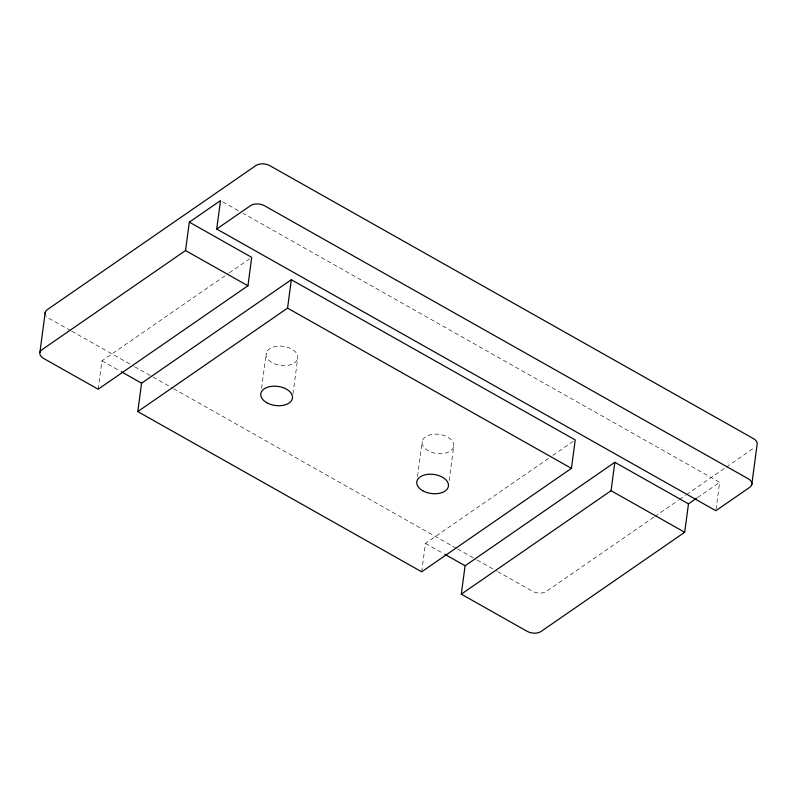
<?xml version="1.0" encoding="UTF-8"?>
<svg xmlns="http://www.w3.org/2000/svg" width="797" height="797" viewBox="0 0 797 797"><rect width="100%" height="100%" fill="white"/><g stroke="black" fill="none" stroke-linecap="round" stroke-linejoin="round"><path stroke-width="0.6" stroke-dasharray="3.98 2.99" d="M98.161 389.215L101.956 360.812L228.281 273.54M261.546 388.378L266.248 353.161M292.987 393.798L297.68 358.57A15.97 9.634 7.6 0 0 276.071 346.376A15.97 9.634 7.6 0 0 272.146 362.645A15.97 9.634 7.6 0 0 297.68 358.57M417.538 476.417L422.231 441.189M421.673 571.808L425.468 543.395L548.744 458.245M449.129 480.611L453.672 446.609A15.97 9.634 7.6 0 0 432.054 434.405A15.97 9.634 7.6 0 0 428.128 450.684A15.97 9.634 7.6 0 0 453.672 446.609M716.025 509.542L719.651 482.315L243.234 213.437M229.297 272.843L249.68 258.766M552.819 455.426L573.192 441.349M653.819 517.193L546.413 591.394A9.982 6.017 7.6 0 1 532.476 591.235L497.776 571.648M654.845 516.486L678.377 500.237M679.393 499.53L685.53 495.286M686.556 494.578L725.429 467.729M726.456 467.022L755.098 447.237M697.524 497.607L719.651 482.315M222.662 201.83L238.911 210.996M70.604 330.556L48.916 318.322A9.982 6.017 7.6 0 1 45.837 315.552M71.68 331.173L133.488 366.052M134.563 366.66L151.918 376.453M153.004 377.061L172.511 388.079M173.597 388.687L456.581 548.396M457.657 549.013L476.098 559.414M477.174 560.022L496.69 571.041M101.956 360.812L120.158 371.083M425.468 543.395L443.67 553.676"/><path stroke-width="1.2" d="M39.88 352.473L45.23 312.394M137.781 411.581L141.577 383.178L291.333 279.717L575.225 439.944L571.439 468.347L421.673 571.808L137.781 411.581L287.548 308.12L291.333 279.717M189.317 222.144L251.713 257.361L247.927 285.764L98.161 389.215L43.566 358.401A9.982 6.017 7.6 0 1 41.902 349.763L185.532 250.547L189.317 222.144L220.5 200.605L216.714 229.008L715.865 510.728L749.748 487.316A9.982 6.017 7.6 0 0 748.084 478.678L264.524 205.765A9.982 6.017 7.6 0 0 250.587 205.606L216.714 229.008M688.478 503.853L684.683 532.266L541.063 631.473A9.982 6.017 7.6 0 1 527.126 631.314L461.294 594.163L465.089 565.76L614.846 462.3L688.478 503.853L696.518 498.294M461.294 594.163L611.06 490.713L614.846 462.3M751.77 484.606L757.12 444.527A9.982 6.017 7.6 0 0 753.434 438.599L269.874 165.686A9.982 6.017 7.6 0 0 255.937 165.527L47.252 309.684A9.982 6.017 7.6 0 0 45.2 313.968M185.532 250.547L247.927 285.764M287.548 308.12L571.439 468.347M611.06 490.713L684.683 532.266M121.224 371.691L141.577 383.178M444.746 554.274L465.089 565.76M422.789 490.763A15.97 9.634 7.6 0 0 448.322 486.688A15.97 9.634 7.6 0 0 426.704 474.494A15.97 9.634 7.6 0 0 422.789 490.763M266.796 402.734A15.97 9.634 7.6 0 0 292.34 398.649A15.97 9.634 7.6 0 0 270.721 386.455A15.97 9.634 7.6 0 0 266.796 402.734"/></g></svg>
